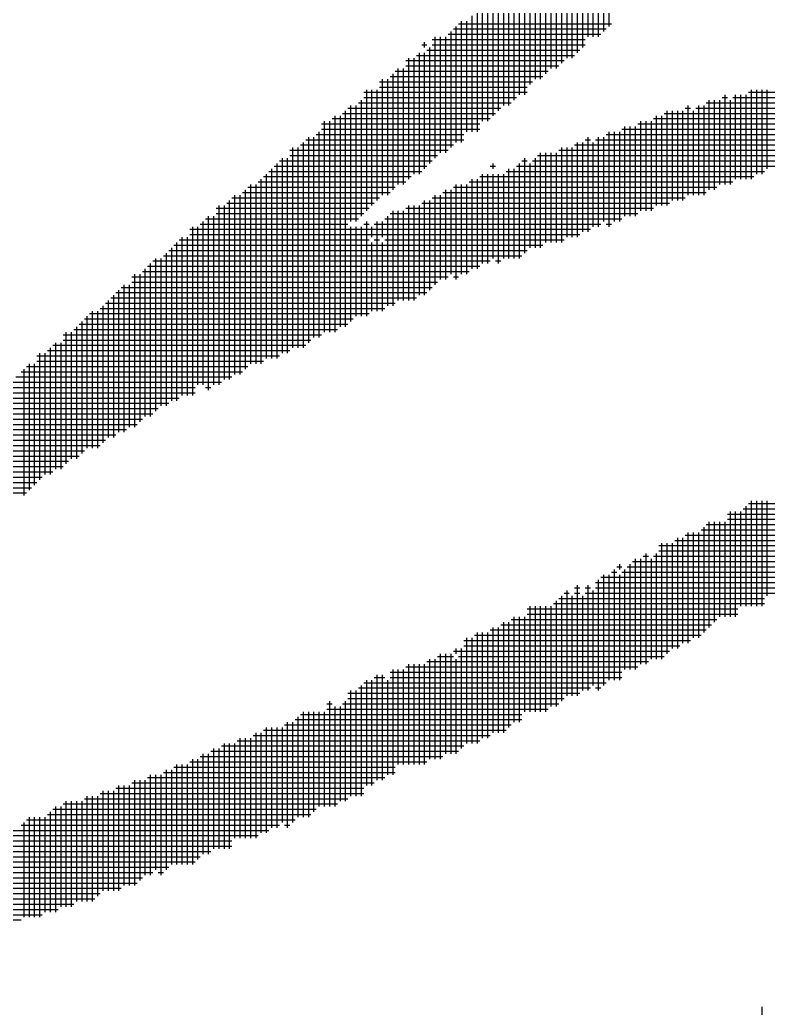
# Model space of a CAD drawing. Header units: feet. Extents: x 0 to 84100, y 0 to 59400.
# Drawn here: x 56968.5 to 57079, y 2965.7 to 3111.5 of the extents above; entities that cross this region are included whole.
import ezdxf

# ---------------------------------------------------------------- set-up
doc = ezdxf.new("R2010")
doc.units = ezdxf.units.FT
doc.header["$LTSCALE"] = 550
doc.header["$MEASUREMENT"] = 0
doc.layers.add('CX-MISC', color=2, linetype='CONTINUOUS')

# ---------------------------------------------------------------- blocks, each defined once
blk = doc.blocks.new('CXGLOGO-싸인2')
at = {"layer": 'CX-MISC'}
for p, q in [((9616.732, -1031.531), (9616.732, -1033.32)), ((9616.576, -1031.609), (9616.576, -1033.475)), ((9616.654, -1031.609), (9616.654, -1033.397)), ((9616.343, -1031.764), (9616.343, -1033.631)), ((9616.421, -1031.764), (9616.421, -1033.475)), ((9616.498, -1031.764), (9616.498, -1033.475)), ((9616.187, -1031.92), (9616.187, -1033.786)), ((9616.265, -1031.92), (9616.265, -1033.708)), ((9616.032, -1032.075), (9616.032, -1033.864)), ((9616.11, -1032.075), (9616.11, -1033.786)), ((9615.799, -1032.231), (9615.799, -1034.019)), ((9615.876, -1032.231), (9615.876, -1033.942)), ((9615.954, -1032.153), (9615.954, -1033.942)), ((9615.643, -1032.386), (9615.643, -1034.097)), ((9615.721, -1032.386), (9615.721, -1034.097)), ((9615.41, -1032.542), (9615.41, -1034.33)), ((9615.487, -1032.542), (9615.487, -1034.33)), ((9615.565, -1032.464), (9615.565, -1034.175)), ((9615.254, -1032.697), (9615.254, -1034.486)), ((9615.332, -1032.697), (9615.332, -1034.408)), ((9615.176, -1032.775), (9615.176, -1034.486)), ((9614.943, -1032.931), (9614.943, -1034.719)), ((9615.021, -1032.853), (9615.021, -1034.641)), ((9615.099, -1032.931), (9615.099, -1034.564)), ((9614.788, -1033.086), (9614.788, -1034.875)), ((9614.865, -1033.009), (9614.865, -1034.719)), ((9614.515, -1033.281), (9616.771, -1033.281)), ((9614.554, -1033.242), (9614.554, -1035.03)), ((9614.632, -1033.242), (9614.632, -1034.875)), ((9614.71, -1033.164), (9614.71, -1034.875)), ((9614.399, -1033.397), (9614.399, -1035.108)), ((9614.438, -1033.358), (9616.693, -1033.358)), ((9614.477, -1033.32), (9614.477, -1035.03)), ((9614.01, -1033.553), (9614.01, -1033.631)), ((9614.127, -1033.514), (9616.382, -1033.514)), ((9614.166, -1033.475), (9614.166, -1035.264)), ((9614.243, -1033.475), (9614.243, -1035.186)), ((9614.321, -1033.475), (9614.321, -1035.186)), ((9614.36, -1033.436), (9616.615, -1033.436)), ((9613.932, -1033.708), (9613.932, -1035.497)), ((9613.971, -1033.592), (9614.049, -1033.592)), ((9614.01, -1033.708), (9614.01, -1035.419)), ((9614.049, -1033.669), (9616.304, -1033.669)), ((9614.088, -1033.631), (9614.088, -1035.341)), ((9614.127, -1033.592), (9616.382, -1033.592)), ((9613.738, -1033.825), (9616.071, -1033.825)), ((9613.777, -1033.786), (9613.777, -1035.575)), ((9613.855, -1033.786), (9613.855, -1035.497)), ((9613.893, -1033.747), (9616.226, -1033.747)), ((9613.582, -1033.981), (9615.837, -1033.981)), ((9613.621, -1033.942), (9613.621, -1035.652)), ((9613.699, -1033.942), (9613.699, -1035.652)), ((9613.738, -1033.903), (9615.993, -1033.903)), ((9613.349, -1034.136), (9615.604, -1034.136)), ((9613.388, -1034.097), (9613.388, -1035.808)), ((9613.466, -1034.097), (9613.466, -1035.808)), ((9613.505, -1034.058), (9615.76, -1034.058)), ((9613.543, -1034.019), (9613.543, -1035.73)), ((9613.116, -1034.292), (9615.526, -1034.292)), ((9613.155, -1034.253), (9613.155, -1036.041)), ((9613.232, -1034.253), (9613.232, -1035.963)), ((9613.31, -1034.253), (9613.31, -1035.886)), ((9613.349, -1034.214), (9615.526, -1034.214)), ((9618.792, -1034.292), (9627.812, -1034.292)), ((9618.831, -1034.253), (9618.831, -1035.575)), ((9618.909, -1034.253), (9618.909, -1035.497)), ((9618.987, -1034.253), (9618.987, -1035.497)), ((9619.064, -1034.253), (9619.064, -1035.419)), ((9613.038, -1034.447), (9615.293, -1034.447)), ((9613.077, -1034.408), (9613.077, -1036.119)), ((9613.116, -1034.369), (9615.371, -1034.369)), ((9618.17, -1034.447), (9628.046, -1034.447)), ((9618.209, -1034.408), (9618.209, -1035.73)), ((9618.287, -1034.408), (9618.287, -1035.73)), ((9618.365, -1034.408), (9618.365, -1035.652)), ((9618.403, -1034.369), (9618.481, -1034.369)), ((9618.442, -1034.33), (9618.442, -1035.652)), ((9618.52, -1034.408), (9618.52, -1035.652)), ((9618.559, -1034.369), (9627.968, -1034.369)), ((9618.598, -1034.33), (9618.598, -1035.575)), ((9618.676, -1034.33), (9618.676, -1035.575)), ((9618.753, -1034.33), (9618.753, -1035.575)), ((9612.844, -1034.564), (9612.844, -1037.752)), ((9612.883, -1034.525), (9615.138, -1034.525)), ((9612.921, -1034.486), (9612.921, -1036.197)), ((9612.999, -1034.486), (9612.999, -1036.197)), ((9617.587, -1034.564), (9617.587, -1035.963)), ((9617.665, -1034.564), (9617.665, -1035.886)), ((9617.743, -1034.564), (9617.743, -1035.886)), ((9617.82, -1034.564), (9617.82, -1035.886)), ((9617.859, -1034.525), (9617.937, -1034.525)), ((9617.898, -1034.486), (9617.898, -1035.808)), ((9617.976, -1034.564), (9617.976, -1035.808)), ((9618.015, -1034.525), (9628.201, -1034.525)), ((9618.054, -1034.486), (9618.054, -1035.808)), ((9618.131, -1034.486), (9618.131, -1035.808)), ((9612.533, -1034.719), (9612.533, -1037.83)), ((9612.61, -1034.719), (9612.61, -1037.83)), ((9612.649, -1034.68), (9614.982, -1034.68)), ((9612.688, -1034.641), (9612.688, -1037.83)), ((9612.766, -1034.641), (9612.766, -1037.752)), ((9612.805, -1034.603), (9615.06, -1034.603)), ((9617.198, -1034.719), (9617.198, -1036.041)), ((9617.276, -1034.719), (9617.276, -1036.041)), ((9617.354, -1034.719), (9617.354, -1036.041)), ((9617.393, -1034.68), (9622.525, -1034.68)), ((9617.431, -1034.641), (9617.431, -1035.963)), ((9617.509, -1034.641), (9617.509, -1035.963)), ((9617.548, -1034.603), (9623.302, -1034.603)), ((9612.455, -1034.875), (9612.455, -1037.907)), ((9612.494, -1034.758), (9614.827, -1034.758)), ((9612.494, -1034.836), (9614.827, -1034.836)), ((9616.732, -1034.875), (9616.732, -1036.274)), ((9616.809, -1034.875), (9616.809, -1036.197)), ((9616.887, -1034.875), (9616.887, -1036.197)), ((9616.926, -1034.836), (9621.747, -1034.836)), ((9616.965, -1034.797), (9616.965, -1036.119)), ((9617.043, -1034.797), (9617.043, -1036.119)), ((9617.12, -1034.797), (9617.12, -1036.119)), ((9617.159, -1034.758), (9622.136, -1034.758)), ((9612.222, -1035.03), (9612.222, -1038.063)), ((9612.26, -1034.991), (9614.593, -1034.991)), ((9612.299, -1034.953), (9612.299, -1037.985)), ((9612.377, -1034.953), (9612.377, -1037.907)), ((9612.416, -1034.914), (9614.593, -1034.914)), ((9616.265, -1035.03), (9616.265, -1036.43)), ((9616.343, -1035.03), (9616.343, -1036.352)), ((9616.382, -1034.991), (9616.459, -1034.991)), ((9616.421, -1034.953), (9616.421, -1036.352)), ((9616.498, -1035.03), (9616.498, -1036.274)), ((9616.537, -1034.991), (9620.97, -1034.991)), ((9616.576, -1034.953), (9616.576, -1036.274)), ((9616.654, -1034.953), (9616.654, -1036.197)), ((9616.693, -1034.914), (9621.203, -1034.914)), ((9612.027, -1035.147), (9614.36, -1035.147)), ((9612.066, -1035.108), (9612.066, -1038.063)), ((9612.144, -1035.108), (9612.144, -1038.063)), ((9612.183, -1035.069), (9614.438, -1035.069)), ((9615.993, -1035.147), (9620.27, -1035.147)), ((9616.032, -1035.108), (9616.032, -1036.508)), ((9616.11, -1035.108), (9616.11, -1036.43)), ((9616.187, -1035.108), (9616.187, -1036.43)), ((9616.226, -1035.069), (9620.503, -1035.069)), ((9611.872, -1035.302), (9614.127, -1035.302)), ((9611.911, -1035.264), (9611.911, -1038.141)), ((9611.988, -1035.264), (9611.988, -1038.141)), ((9612.027, -1035.225), (9614.204, -1035.225)), ((9615.449, -1035.302), (9615.526, -1035.302)), ((9615.487, -1035.264), (9615.487, -1036.663)), ((9615.604, -1035.302), (9619.648, -1035.302)), ((9615.643, -1035.264), (9615.643, -1036.585)), ((9615.682, -1035.225), (9619.881, -1035.225)), ((9615.721, -1035.186), (9615.721, -1036.585)), ((9615.799, -1035.186), (9615.799, -1036.508)), ((9615.876, -1035.186), (9615.876, -1036.508)), ((9615.954, -1035.186), (9615.954, -1036.508)), ((9611.716, -1035.458), (9613.971, -1035.458)), ((9611.755, -1035.419), (9611.755, -1038.218)), ((9611.794, -1035.38), (9614.049, -1035.38)), ((9611.833, -1035.341), (9611.833, -1038.218)), ((9614.982, -1035.38), (9615.06, -1035.38)), ((9615.021, -1035.341), (9615.021, -1035.419)), ((9615.215, -1035.458), (9619.026, -1035.458)), ((9615.254, -1035.419), (9615.254, -1036.741)), ((9615.332, -1035.419), (9615.332, -1036.741)), ((9615.371, -1035.38), (9619.337, -1035.38)), ((9615.41, -1035.341), (9615.41, -1036.741)), ((9615.565, -1035.341), (9615.565, -1036.585)), ((9611.561, -1035.613), (9613.738, -1035.613)), ((9611.599, -1035.575), (9611.599, -1038.296)), ((9611.638, -1035.536), (9613.816, -1035.536)), ((9611.677, -1035.497), (9611.677, -1038.218)), ((9614.671, -1035.613), (9618.559, -1035.613)), ((9614.71, -1035.575), (9614.71, -1036.897)), ((9614.788, -1035.575), (9614.788, -1036.897)), ((9614.827, -1035.536), (9618.87, -1035.536)), ((9614.865, -1035.497), (9614.865, -1036.819)), ((9614.943, -1035.497), (9614.943, -1036.819)), ((9615.021, -1035.497), (9615.021, -1036.741)), ((9615.099, -1035.497), (9615.099, -1036.819)), ((9615.176, -1035.497), (9615.176, -1036.741)), ((9611.366, -1035.73), (9611.366, -1038.374)), ((9611.405, -1035.691), (9613.582, -1035.691)), ((9611.444, -1035.652), (9611.444, -1038.296)), ((9611.522, -1035.652), (9611.522, -1038.296)), ((9614.321, -1035.73), (9614.321, -1037.052)), ((9614.399, -1035.73), (9614.399, -1036.974)), ((9614.438, -1035.691), (9618.326, -1035.691)), ((9614.477, -1035.652), (9614.477, -1037.052)), ((9614.554, -1035.652), (9614.554, -1036.974)), ((9614.632, -1035.652), (9614.632, -1036.974)), ((9611.133, -1035.886), (9611.133, -1038.529)), ((9611.172, -1035.847), (9613.349, -1035.847)), ((9611.211, -1035.808), (9611.211, -1038.452)), ((9611.288, -1035.808), (9611.288, -1038.452)), ((9611.327, -1035.769), (9613.505, -1035.769)), ((9614.01, -1035.886), (9614.01, -1037.285)), ((9614.088, -1035.886), (9614.088, -1037.208)), ((9614.127, -1035.847), (9617.859, -1035.847)), ((9614.166, -1035.808), (9614.166, -1037.13)), ((9614.243, -1035.808), (9614.243, -1037.052)), ((9614.282, -1035.769), (9618.17, -1035.769)), ((9610.939, -1036.002), (9613.194, -1036.002)), ((9610.977, -1035.963), (9610.977, -1038.607)), ((9611.055, -1035.963), (9611.055, -1038.529)), ((9611.094, -1035.925), (9613.271, -1035.925)), ((9613.543, -1036.041), (9613.543, -1037.441)), ((9613.621, -1036.041), (9613.621, -1037.363)), ((9613.699, -1036.041), (9613.699, -1037.363)), ((9613.738, -1036.002), (9617.393, -1036.002)), ((9613.777, -1035.963), (9613.777, -1037.363)), ((9613.855, -1035.963), (9613.855, -1037.363)), ((9613.932, -1035.963), (9613.932, -1037.285)), ((9613.971, -1035.925), (9617.626, -1035.925)), ((9610.744, -1036.197), (9610.744, -1038.607)), ((9610.783, -1036.158), (9613.038, -1036.158)), ((9610.822, -1036.119), (9610.822, -1038.685)), ((9610.9, -1036.119), (9610.9, -1038.607)), ((9610.939, -1036.08), (9613.116, -1036.08)), ((9613.155, -1036.197), (9613.155, -1037.596)), ((9613.31, -1036.197), (9613.31, -1037.519)), ((9613.388, -1036.197), (9613.388, -1036.43)), ((9613.427, -1036.158), (9616.926, -1036.158)), ((9613.466, -1036.119), (9613.466, -1037.441)), ((9613.505, -1036.08), (9617.159, -1036.08)), ((9610.55, -1036.313), (9616.459, -1036.313)), ((9610.589, -1036.274), (9610.589, -1038.763)), ((9610.666, -1036.274), (9610.666, -1038.607)), ((9610.705, -1036.236), (9612.883, -1036.236)), ((9612.921, -1036.274), (9612.921, -1037.674)), ((9612.999, -1036.274), (9612.999, -1037.596)), ((9613.077, -1036.274), (9613.077, -1037.596)), ((9613.116, -1036.236), (9613.194, -1036.236)), ((9613.232, -1036.274), (9613.232, -1036.43)), ((9613.271, -1036.236), (9616.615, -1036.236)), ((9616.693, -1036.236), (9616.771, -1036.236)), ((9610.394, -1036.469), (9613.194, -1036.469)), ((9610.433, -1036.43), (9610.433, -1038.763)), ((9610.511, -1036.43), (9610.511, -1038.763)), ((9610.55, -1036.391), (9616.304, -1036.391)), ((9613.271, -1036.469), (9613.349, -1036.469)), ((9613.427, -1036.469), (9616.071, -1036.469)), ((9610.239, -1036.624), (9615.526, -1036.624)), ((9610.278, -1036.585), (9610.278, -1038.841)), ((9610.316, -1036.547), (9615.76, -1036.547)), ((9610.355, -1036.508), (9610.355, -1038.841)), ((9613.232, -1036.508), (9613.232, -1037.519)), ((9613.388, -1036.508), (9613.388, -1037.519)), ((9610.005, -1036.78), (9614.982, -1036.78)), ((9610.044, -1036.741), (9610.044, -1038.996)), ((9610.122, -1036.741), (9610.122, -1038.918)), ((9610.161, -1036.702), (9615.449, -1036.702)), ((9610.2, -1036.663), (9610.2, -1038.918)), ((9615.06, -1036.78), (9615.138, -1036.78)), ((9609.889, -1036.897), (9609.889, -1039.074)), ((9609.928, -1036.858), (9614.827, -1036.858)), ((9609.967, -1036.819), (9609.967, -1039.074)), ((9609.694, -1037.013), (9614.36, -1037.013)), ((9609.733, -1036.974), (9609.733, -1039.229)), ((9609.811, -1036.974), (9609.811, -1039.152)), ((9609.85, -1036.935), (9614.671, -1036.935)), ((9614.438, -1037.013), (9614.515, -1037.013)), ((9609.5, -1037.208), (9609.5, -1039.307)), ((9609.539, -1037.169), (9614.127, -1037.169)), ((9609.578, -1037.13), (9609.578, -1039.307)), ((9609.655, -1037.13), (9609.655, -1039.229)), ((9609.694, -1037.091), (9614.204, -1037.091)), ((9609.344, -1037.363), (9609.344, -1039.385)), ((9609.383, -1037.324), (9613.893, -1037.324)), ((9609.422, -1037.285), (9609.422, -1039.385)), ((9609.461, -1037.246), (9614.049, -1037.246)), ((9609.228, -1037.48), (9613.427, -1037.48)), ((9609.267, -1037.441), (9609.267, -1039.463)), ((9609.306, -1037.402), (9613.582, -1037.402)), ((9608.995, -1037.635), (9612.96, -1037.635)), ((9609.033, -1037.596), (9609.033, -1039.54)), ((9609.072, -1037.557), (9613.194, -1037.557)), ((9609.111, -1037.519), (9609.111, -1039.54)), ((9609.189, -1037.519), (9609.189, -1039.54)), ((9608.839, -1037.791), (9612.727, -1037.791)), ((9608.878, -1037.752), (9608.878, -1039.696)), ((9608.917, -1037.713), (9612.883, -1037.713)), ((9608.956, -1037.674), (9608.956, -1039.618)), ((9608.683, -1037.869), (9612.494, -1037.869)), ((9608.683, -1037.946), (9612.338, -1037.946)), ((9608.722, -1037.83), (9608.722, -1039.774)), ((9608.8, -1037.83), (9608.8, -1039.696)), ((9608.489, -1038.063), (9608.489, -1039.929)), ((9608.528, -1038.024), (9612.26, -1038.024)), ((9608.567, -1037.985), (9608.567, -1039.851)), ((9608.645, -1037.985), (9608.645, -1039.851)), ((9608.295, -1038.18), (9611.872, -1038.18)), ((9608.334, -1038.141), (9608.334, -1040.007)), ((9608.411, -1038.141), (9608.411, -1039.929)), ((9608.45, -1038.102), (9612.027, -1038.102)), ((9608.1, -1038.374), (9608.1, -1040.24)), ((9608.139, -1038.335), (9611.405, -1038.335)), ((9608.178, -1038.296), (9608.178, -1040.162)), ((9608.256, -1038.296), (9608.256, -1040.085)), ((9608.295, -1038.257), (9611.638, -1038.257)), ((9607.984, -1038.491), (9611.172, -1038.491)), ((9608.061, -1038.413), (9611.327, -1038.413)), ((9607.75, -1038.646), (9610.627, -1038.646)), ((9607.906, -1038.568), (9611.016, -1038.568)), ((9610.783, -1038.646), (9610.861, -1038.646)), ((9607.595, -1038.802), (9610.394, -1038.802)), ((9607.75, -1038.724), (9610.627, -1038.724)), ((9607.362, -1038.957), (9610.083, -1038.957)), ((9607.517, -1038.879), (9610.239, -1038.879)), ((9607.128, -1039.113), (9609.85, -1039.113)), ((9607.284, -1039.035), (9610.005, -1039.035)), ((9607.128, -1039.19), (9609.772, -1039.19)), ((9606.895, -1039.346), (9609.461, -1039.346)), ((9606.973, -1039.268), (9609.617, -1039.268)), ((9606.662, -1039.501), (9609.228, -1039.501)), ((9606.739, -1039.424), (9609.306, -1039.424)), ((9606.428, -1039.657), (9608.917, -1039.657)), ((9606.506, -1039.579), (9608.995, -1039.579)), ((9606.117, -1039.813), (9608.683, -1039.813)), ((9606.195, -1039.735), (9608.761, -1039.735)), ((9605.884, -1039.968), (9608.372, -1039.968)), ((9605.962, -1039.89), (9608.528, -1039.89)), ((9605.651, -1040.124), (9608.217, -1040.124)), ((9605.729, -1040.046), (9608.295, -1040.046)), ((9605.573, -1040.201), (9608.139, -1040.201)), ((9618.753, -1040.396), (9618.753, -1041.873)), ((9618.792, -1040.357), (9622.058, -1040.357)), ((9618.831, -1040.318), (9618.831, -1041.873)), ((9618.909, -1040.318), (9618.909, -1041.873)), ((9618.987, -1040.318), (9618.987, -1041.873)), ((9619.064, -1040.318), (9619.064, -1041.718)), ((9618.481, -1040.512), (9621.825, -1040.512)), ((9618.52, -1040.473), (9618.52, -1042.029)), ((9618.598, -1040.473), (9618.598, -1042.029)), ((9618.676, -1040.473), (9618.676, -1041.873)), ((9618.715, -1040.435), (9621.98, -1040.435)), ((9618.131, -1040.707), (9618.131, -1042.262)), ((9618.17, -1040.668), (9621.436, -1040.668)), ((9618.209, -1040.629), (9618.209, -1042.184)), ((9618.287, -1040.629), (9618.287, -1042.106)), ((9618.365, -1040.629), (9618.365, -1042.029)), ((9618.442, -1040.629), (9618.442, -1042.029)), ((9618.481, -1040.59), (9621.592, -1040.59)), ((9617.743, -1040.862), (9617.743, -1042.495)), ((9617.82, -1040.862), (9617.82, -1042.417)), ((9617.859, -1040.823), (9621.047, -1040.823)), ((9617.898, -1040.785), (9617.898, -1042.417)), ((9617.976, -1040.785), (9617.976, -1042.34)), ((9618.054, -1040.785), (9618.054, -1042.34)), ((9618.092, -1040.746), (9621.358, -1040.746)), ((9617.47, -1040.979), (9620.814, -1040.979)), ((9617.509, -1040.94), (9617.509, -1042.651)), ((9617.587, -1040.94), (9617.587, -1042.573)), ((9617.665, -1040.94), (9617.665, -1042.495)), ((9617.704, -1040.901), (9620.97, -1040.901)), ((9617.237, -1041.134), (9617.315, -1041.134)), ((9617.276, -1041.096), (9617.276, -1042.729)), ((9617.393, -1041.134), (9620.347, -1041.134)), ((9617.431, -1041.096), (9617.431, -1042.651)), ((9617.47, -1041.057), (9620.581, -1041.057)), ((9616.848, -1041.29), (9616.926, -1041.29)), ((9616.887, -1041.251), (9616.887, -1041.329)), ((9617.004, -1041.29), (9620.114, -1041.29)), ((9617.043, -1041.251), (9617.043, -1042.806)), ((9617.082, -1041.212), (9620.347, -1041.212)), ((9617.12, -1041.173), (9617.12, -1042.806)), ((9617.198, -1041.173), (9617.198, -1042.729)), ((9617.354, -1041.173), (9617.354, -1042.651)), ((9616.615, -1041.445), (9619.725, -1041.445)), ((9616.654, -1041.407), (9616.654, -1043.04)), ((9616.732, -1041.407), (9616.732, -1042.962)), ((9616.771, -1041.368), (9616.848, -1041.368)), ((9616.809, -1041.329), (9616.809, -1042.962)), ((9616.887, -1041.407), (9616.887, -1042.962)), ((9616.926, -1041.368), (9619.959, -1041.368)), ((9616.965, -1041.329), (9616.965, -1042.806)), ((9616.265, -1041.562), (9616.265, -1043.195)), ((9616.421, -1041.562), (9616.421, -1043.117)), ((9616.537, -1041.523), (9619.725, -1041.523)), ((9616.576, -1041.484), (9616.576, -1043.117)), ((9616.032, -1041.718), (9616.032, -1043.273)), ((9616.071, -1041.679), (9616.148, -1041.679)), ((9616.11, -1041.64), (9616.11, -1043.195)), ((9616.187, -1041.718), (9616.187, -1043.195)), ((9616.226, -1041.601), (9616.304, -1041.601)), ((9616.226, -1041.679), (9616.304, -1041.679)), ((9616.343, -1041.718), (9616.343, -1043.117)), ((9616.382, -1041.601), (9616.459, -1041.601)), ((9616.382, -1041.679), (9619.181, -1041.679)), ((9616.498, -1041.64), (9616.498, -1043.04)), ((9616.537, -1041.601), (9619.414, -1041.601)), ((9615.565, -1041.873), (9615.565, -1043.428)), ((9615.643, -1041.873), (9615.643, -1043.428)), ((9615.721, -1041.873), (9615.721, -1043.428)), ((9615.799, -1041.873), (9615.799, -1043.428)), ((9615.876, -1041.873), (9615.876, -1043.351)), ((9615.915, -1041.834), (9619.026, -1041.834)), ((9615.954, -1041.795), (9615.954, -1043.351)), ((9615.993, -1041.757), (9619.026, -1041.757)), ((9615.332, -1042.029), (9615.332, -1043.584)), ((9615.41, -1042.029), (9615.41, -1043.584)), ((9615.487, -1042.029), (9615.487, -1043.428)), ((9615.526, -1041.912), (9618.637, -1041.912)), ((9615.526, -1041.99), (9618.637, -1041.99)), ((9615.138, -1042.145), (9618.248, -1042.145)), ((9615.176, -1042.106), (9615.176, -1043.739)), ((9615.254, -1042.106), (9615.254, -1043.662)), ((9615.293, -1042.068), (9618.326, -1042.068)), ((9614.749, -1042.301), (9618.092, -1042.301)), ((9614.788, -1042.262), (9614.788, -1043.895)), ((9614.865, -1042.262), (9614.865, -1043.817)), ((9614.943, -1042.262), (9614.943, -1043.817)), ((9614.982, -1042.223), (9618.17, -1042.223)), ((9615.021, -1042.184), (9615.021, -1043.739)), ((9615.099, -1042.184), (9615.099, -1043.739)), ((9614.593, -1042.379), (9617.937, -1042.379)), ((9614.593, -1042.456), (9617.781, -1042.456)), ((9614.632, -1042.34), (9614.632, -1043.895)), ((9614.71, -1042.34), (9614.71, -1043.895)), ((9614.204, -1042.612), (9614.438, -1042.612)), ((9614.243, -1042.573), (9614.243, -1044.128)), ((9614.321, -1042.573), (9614.321, -1044.05)), ((9614.399, -1042.573), (9614.399, -1044.05)), ((9614.438, -1042.534), (9617.626, -1042.534)), ((9614.477, -1042.495), (9614.477, -1042.573)), ((9614.515, -1042.612), (9617.548, -1042.612)), ((9614.554, -1042.495), (9614.554, -1043.973)), ((9613.777, -1042.729), (9613.777, -1044.206)), ((9613.855, -1042.729), (9613.855, -1044.206)), ((9613.932, -1042.729), (9613.932, -1044.206)), ((9614.01, -1042.729), (9614.01, -1044.206)), ((9614.049, -1042.69), (9617.315, -1042.69)), ((9614.088, -1042.651), (9614.088, -1044.128)), ((9614.166, -1042.651), (9614.166, -1044.128)), ((9614.477, -1042.651), (9614.477, -1044.05)), ((9613.31, -1042.884), (9613.31, -1044.439)), ((9613.388, -1042.884), (9613.388, -1044.439)), ((9613.505, -1042.845), (9616.926, -1042.845)), ((9613.543, -1042.806), (9613.543, -1044.361)), ((9613.621, -1042.806), (9613.621, -1044.206)), ((9613.699, -1042.806), (9613.699, -1044.206)), ((9613.738, -1042.767), (9617.159, -1042.767)), ((9613.077, -1043.04), (9613.077, -1044.673)), ((9613.116, -1043.001), (9616.693, -1043.001)), ((9613.155, -1042.962), (9613.155, -1044.517)), ((9613.232, -1042.962), (9613.232, -1044.517)), ((9613.271, -1042.923), (9613.427, -1042.923)), ((9613.466, -1042.962), (9613.466, -1044.361)), ((9613.505, -1042.923), (9616.926, -1042.923)), ((9612.883, -1043.156), (9616.304, -1043.156)), ((9612.921, -1043.117), (9612.921, -1044.673)), ((9612.999, -1043.117), (9612.999, -1044.673)), ((9613.038, -1043.078), (9616.459, -1043.078)), ((9616.537, -1043.078), (9616.615, -1043.078)), ((9612.571, -1043.312), (9612.649, -1043.312)), ((9612.61, -1043.273), (9612.61, -1044.828)), ((9612.805, -1043.312), (9615.993, -1043.312)), ((9612.844, -1043.273), (9612.844, -1044.75)), ((9612.883, -1043.234), (9616.071, -1043.234)), ((9612.183, -1043.467), (9615.449, -1043.467)), ((9612.222, -1043.428), (9612.222, -1044.984)), ((9612.299, -1043.428), (9612.299, -1044.984)), ((9612.377, -1043.428), (9612.377, -1044.906)), ((9612.455, -1043.428), (9612.455, -1044.828)), ((9612.533, -1043.428), (9612.533, -1044.828)), ((9612.571, -1043.389), (9615.837, -1043.389)), ((9612.688, -1043.351), (9612.688, -1044.828)), ((9612.766, -1043.351), (9612.766, -1044.75)), ((9611.949, -1043.623), (9615.293, -1043.623)), ((9611.988, -1043.584), (9611.988, -1045.139)), ((9612.066, -1043.584), (9612.066, -1045.061)), ((9612.105, -1043.545), (9615.449, -1043.545)), ((9612.144, -1043.506), (9612.144, -1044.984)), ((9611.483, -1043.778), (9614.982, -1043.778)), ((9611.522, -1043.739), (9611.522, -1045.295)), ((9611.599, -1043.739), (9611.599, -1045.217)), ((9611.638, -1043.701), (9615.215, -1043.701)), ((9611.677, -1043.662), (9611.677, -1045.217)), ((9611.755, -1043.662), (9611.755, -1045.139)), ((9611.833, -1043.662), (9611.833, -1045.139)), ((9611.911, -1043.662), (9611.911, -1045.061)), ((9611.055, -1043.895), (9611.055, -1045.45)), ((9611.133, -1043.895), (9611.133, -1045.45)), ((9611.211, -1043.895), (9611.211, -1045.295)), ((9611.25, -1043.856), (9614.827, -1043.856)), ((9611.288, -1043.817), (9611.288, -1045.295)), ((9611.366, -1043.817), (9611.366, -1045.295)), ((9611.444, -1043.817), (9611.444, -1045.295)), ((9610.744, -1044.05), (9610.744, -1045.528)), ((9610.822, -1044.05), (9610.822, -1045.528)), ((9610.861, -1044.012), (9614.515, -1044.012)), ((9610.9, -1043.973), (9610.9, -1045.45)), ((9610.977, -1043.973), (9610.977, -1045.45)), ((9611.016, -1043.934), (9614.593, -1043.934)), ((9610.355, -1044.206), (9610.355, -1045.683)), ((9610.433, -1044.206), (9610.433, -1045.683)), ((9610.511, -1044.206), (9610.511, -1045.683)), ((9610.55, -1044.167), (9614.049, -1044.167)), ((9610.589, -1044.128), (9610.589, -1045.683)), ((9610.666, -1044.128), (9610.666, -1045.606)), ((9610.705, -1044.089), (9614.282, -1044.089)), ((9609.967, -1044.361), (9609.967, -1045.839)), ((9610.044, -1044.361), (9610.044, -1045.761)), ((9610.122, -1044.361), (9610.122, -1045.839)), ((9610.161, -1044.323), (9613.582, -1044.323)), ((9610.2, -1044.284), (9610.2, -1045.761)), ((9610.278, -1044.284), (9610.278, -1045.683)), ((9610.316, -1044.245), (9613.582, -1044.245)), ((9609.694, -1044.478), (9613.271, -1044.478)), ((9609.733, -1044.439), (9609.733, -1045.994)), ((9609.811, -1044.439), (9609.811, -1045.917)), ((9609.889, -1044.439), (9609.889, -1045.839)), ((9609.928, -1044.4), (9613.427, -1044.4)), ((9609.228, -1044.634), (9613.116, -1044.634)), ((9609.267, -1044.595), (9609.267, -1046.072)), ((9609.344, -1044.595), (9609.344, -1046.072)), ((9609.422, -1044.595), (9609.422, -1046.072)), ((9609.461, -1044.556), (9613.116, -1044.556)), ((9609.5, -1044.517), (9609.5, -1046.072)), ((9609.578, -1044.517), (9609.578, -1045.994)), ((9609.655, -1044.517), (9609.655, -1045.994)), ((9608.683, -1044.789), (9612.727, -1044.789)), ((9608.722, -1044.75), (9608.722, -1046.305)), ((9608.8, -1044.75), (9608.8, -1046.305)), ((9608.878, -1044.75), (9608.878, -1046.228)), ((9608.956, -1044.75), (9608.956, -1046.228)), ((9608.995, -1044.711), (9612.883, -1044.711)), ((9609.033, -1044.673), (9609.033, -1046.228)), ((9609.111, -1044.673), (9609.111, -1046.228)), ((9609.189, -1044.673), (9609.189, -1046.15)), ((9608.45, -1044.945), (9612.338, -1044.945)), ((9608.489, -1044.906), (9608.489, -1046.383)), ((9608.528, -1044.867), (9612.416, -1044.867)), ((9608.567, -1044.828), (9608.567, -1046.383)), ((9608.645, -1044.828), (9608.645, -1046.305)), ((9608.1, -1045.061), (9608.1, -1046.461)), ((9608.139, -1045.022), (9612.105, -1045.022)), ((9608.178, -1044.984), (9608.178, -1046.461)), ((9608.256, -1044.984), (9608.256, -1046.461)), ((9608.334, -1044.984), (9608.334, -1046.461)), ((9608.411, -1044.984), (9608.411, -1046.383)), ((9607.595, -1045.178), (9611.716, -1045.178)), ((9608.061, -1045.1), (9611.872, -1045.1)), ((9611.949, -1045.1), (9612.027, -1045.1)), ((9607.051, -1045.333), (9611.172, -1045.333)), ((9607.362, -1045.256), (9611.561, -1045.256)), ((9606.195, -1045.489), (9610.861, -1045.489)), ((9606.662, -1045.411), (9611.172, -1045.411)), ((9600.674, -1045.645), (9610.627, -1045.645)), ((9605.418, -1045.567), (9610.705, -1045.567)), ((9600.596, -1045.8), (9610.005, -1045.8)), ((9600.674, -1045.722), (9610.239, -1045.722)), ((9610.083, -1045.8), (9610.161, -1045.8)), ((9600.441, -1045.956), (9609.772, -1045.956)), ((9600.519, -1045.878), (9609.85, -1045.878)), ((9602.463, -1046.033), (9609.539, -1046.033)), ((9602.54, -1046.111), (9609.228, -1046.111)), ((9602.618, -1046.189), (9609.15, -1046.189)), ((9602.774, -1046.267), (9608.839, -1046.267)), ((9602.851, -1046.344), (9608.606, -1046.344)), ((9603.007, -1046.422), (9608.372, -1046.422)), ((9603.163, -1046.5), (9608.061, -1046.5)), ((9618.987, -1047.783), (9618.987, -1049.805))]:
    blk.add_line(p, q, dxfattribs=at)

msp = doc.modelspace()

# ---------------------------------------------------------------- block references
at = {"layer": 'CX-MISC', "xscale": 9.999999997671694, "yscale": 9.999999997671694, "zscale": 9.999999997671694}
msp.add_blockref('CXGLOGO-싸인2', (-39111.88, 13443.71), dxfattribs=at)

doc.saveas('drawing.dxf')
